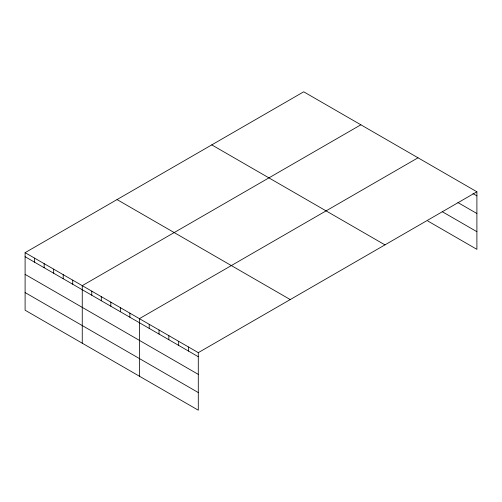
<?xml version="1.0" encoding="UTF-8"?>
<svg xmlns="http://www.w3.org/2000/svg" width="502" height="502" viewBox="0 0 502 502"><rect width="100%" height="100%" fill="white"/><g stroke="black" fill="none" stroke-linecap="round" stroke-linejoin="round"><path stroke-width="0.75" d="M476.9 191.789L303.71 91.803L25.1 252.657L25.1 310.211L198.29 410.197L198.29 352.649L476.9 191.789L476.9 249.343L427.829 221.012M360.863 124.797L82.253 285.651L82.253 343.205M418.015 157.797L139.405 318.651L139.405 376.199M472.972 193.603L476.9 195.868M457.924 202.563L476.9 213.513M442.224 211.675L476.9 231.698M211.769 144.883L384.959 244.876M117.041 199.576L290.231 299.562M25.1 252.657L198.29 352.649M25.1 256.735L198.29 356.727M25.1 274.381L198.29 374.373M25.1 292.566L198.29 392.551M188.476 346.982L188.476 351.061M178.662 341.316L178.662 345.395M168.848 335.65L168.848 339.728M159.034 329.983L159.034 334.062M149.219 324.317L149.219 328.396M129.88 313.148L129.88 317.226M120.355 307.651L120.355 311.729M110.829 302.154L110.829 306.233M101.304 296.651L101.304 300.729M91.778 291.154L91.778 295.232M72.727 280.154L72.727 284.232M63.202 274.657L63.202 278.735M53.676 269.154L53.676 273.232M44.151 263.657L44.151 267.735M34.625 258.153L34.625 262.232"/></g></svg>
